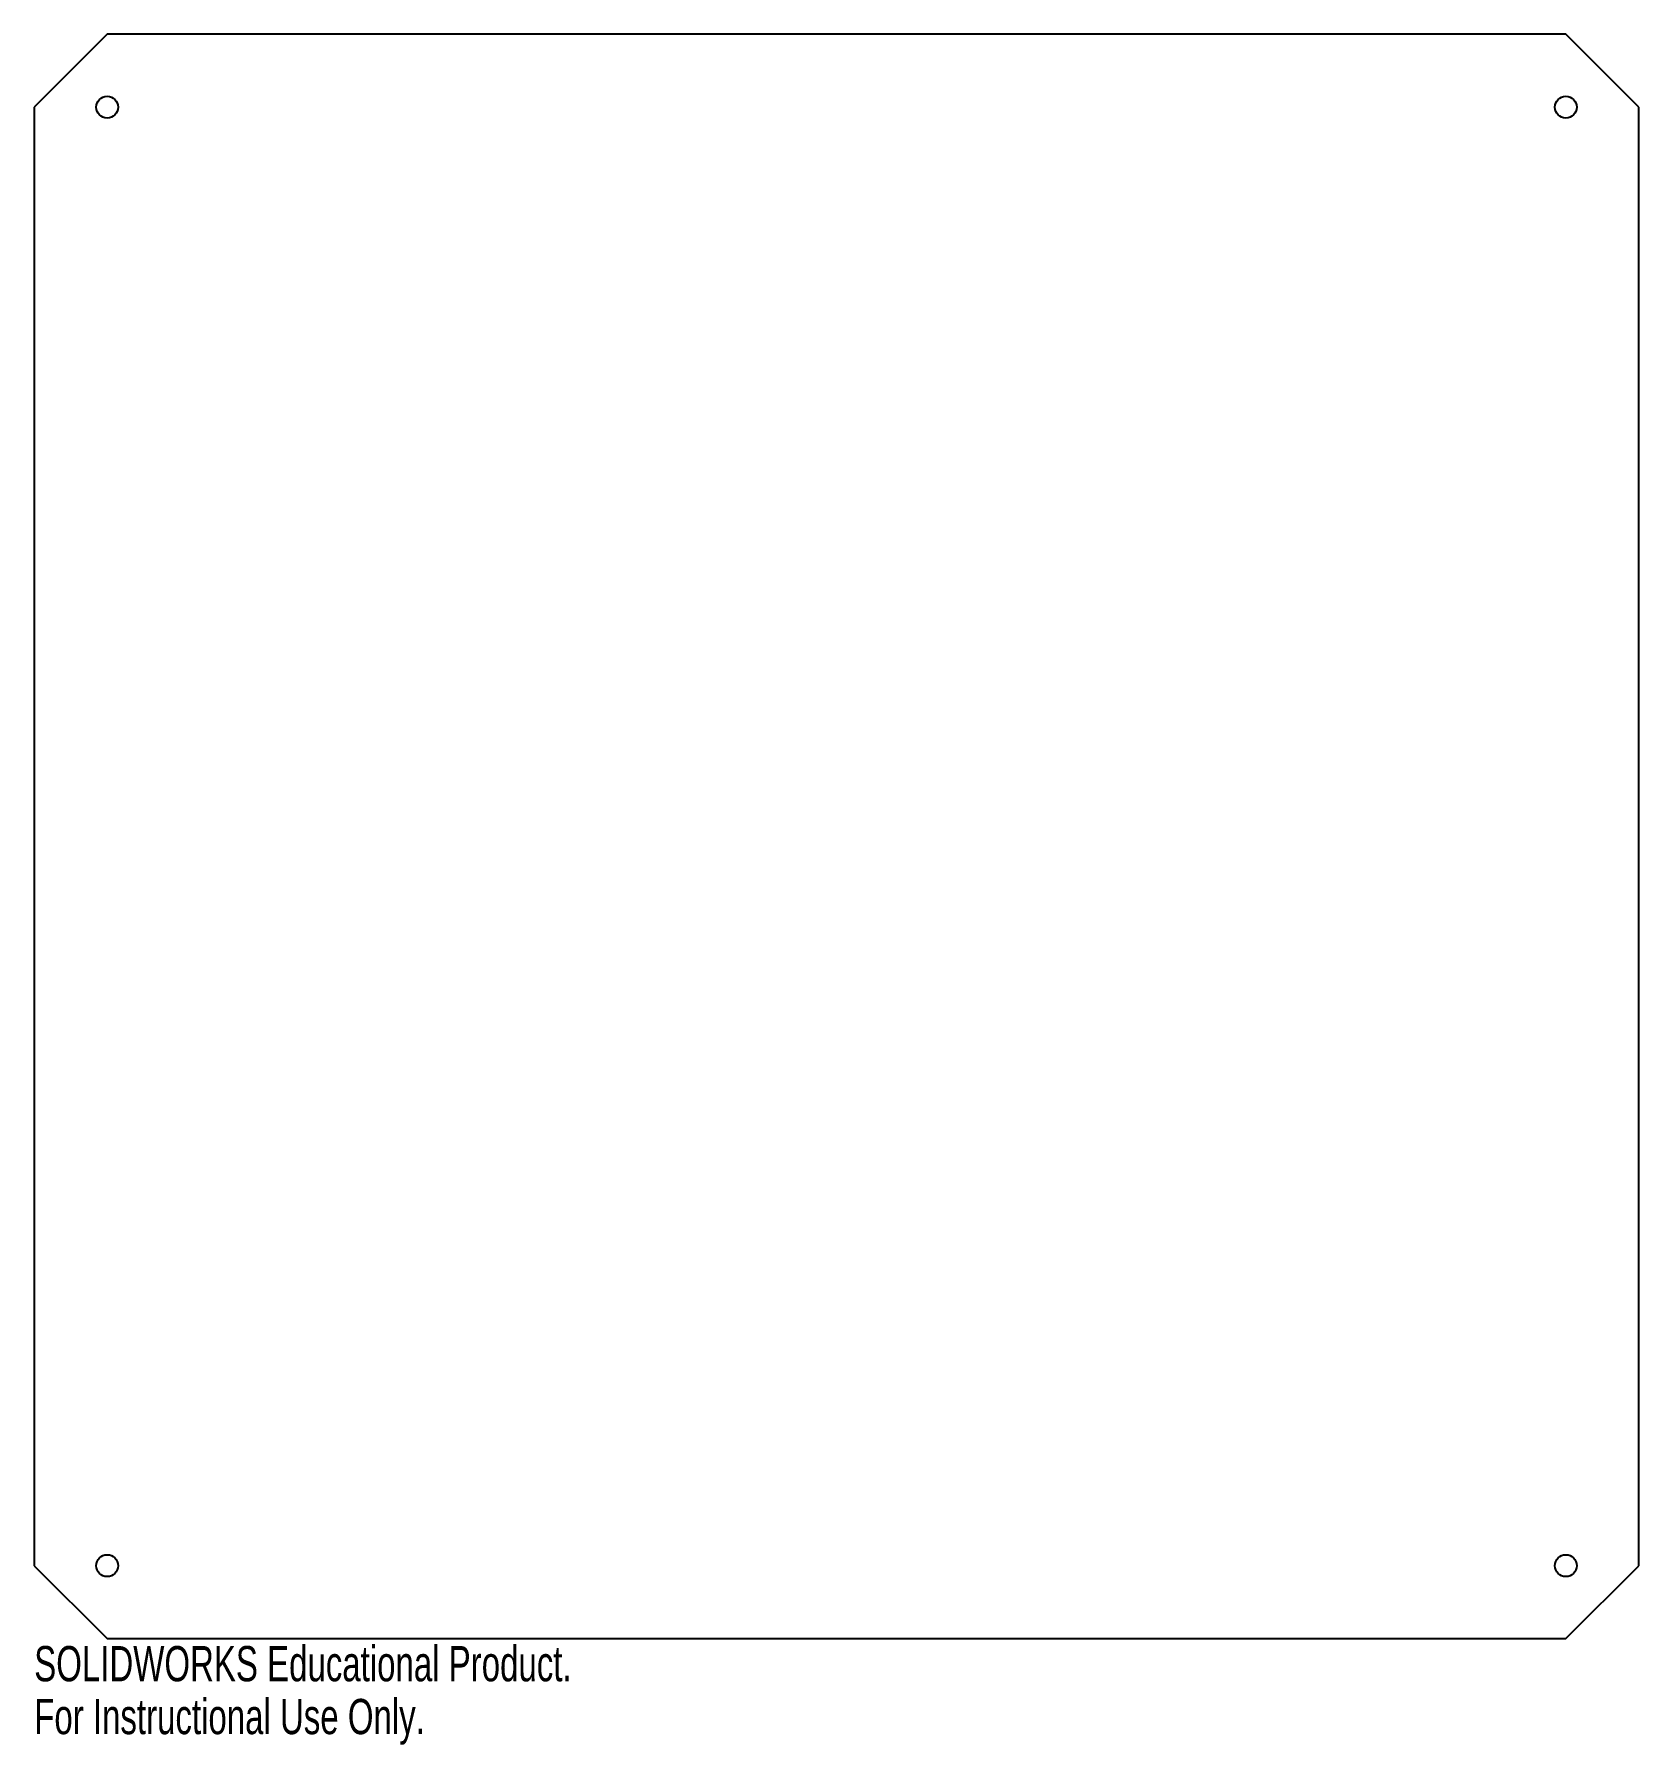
# Model space of a CAD drawing. Header units: millimetres. Extents: x -220 to 0, y -235 to 0.
import ezdxf

# ---------------------------------------------------------------- set-up
doc = ezdxf.new("R2010")
doc.units = ezdxf.units.MM
doc.styles.add('SLDTEXTSTYLE0', font='TXT', dxfattribs={"width": 0.7})

msp = doc.modelspace()

# ---------------------------------------------------------------- linework, layer by layer
at = {"color": 7, "linetype": 'Continuous', "lineweight": 25}
for p, q in [((-210, 0), (-220, -10)), ((-10, 0), (-210, 0)), ((0, -10), (-10, 0)), ((-220, -10), (-220, -210)), ((0, -210), (0, -10)), ((-220, -210), (-210, -220)), ((-10, -220), (0, -210)), ((-210, -220), (-10, -220))]:
    msp.add_line(p, q, dxfattribs=at)
for centre in [(-210, -10), (-10, -10), (-210, -210), (-10, -210)]:
    msp.add_circle(centre, 1.5, dxfattribs=at)

# ---------------------------------------------------------------- texts
at = {"color": 7, "linetype": 'Continuous', "char_height": 4.8336, "attachment_point": 1, "style": 'SLDTEXTSTYLE0'}
for s, insert in [('SOLIDWORKS Educational Product.', (-220, -221.02)), ('For Instructional Use Only.', (-220, -228.27))]:
    msp.add_mtext(s, dxfattribs=dict(at, insert=insert))

doc.saveas('drawing.dxf')
